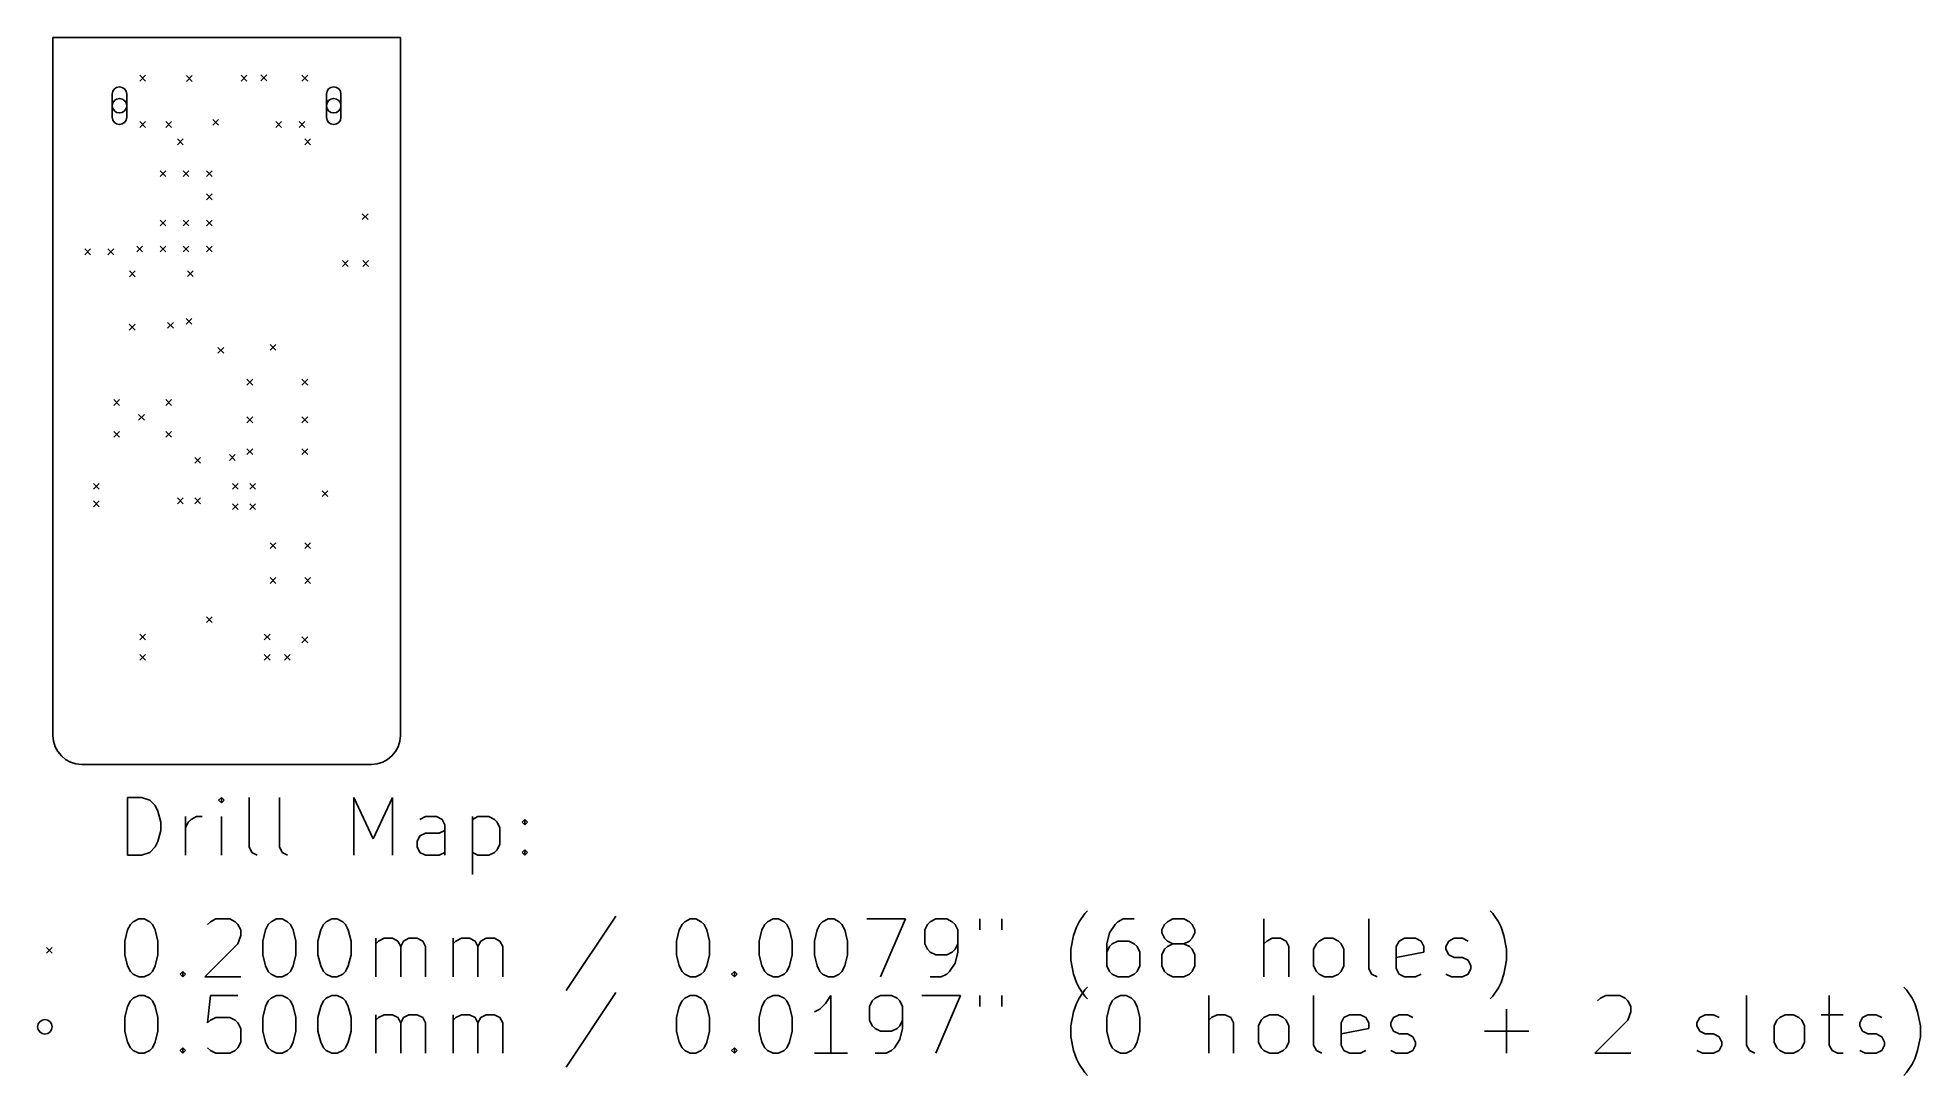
# Model space of a CAD drawing. Extents: x 52.9 to 117.9, y -135.7 to -99.8.
import ezdxf

# ---------------------------------------------------------------- set-up
doc = ezdxf.new("R2010")
doc.units = 0
doc.layers.add('BLACK', color=7, linetype='CONTINUOUS')

msp = doc.modelspace()

# ---------------------------------------------------------------- linework, layer by layer
at = {"layer": 'BLACK', "linetype": 'CONTINUOUS'}
for p, q in [((53.425, -99.8375), (53.425, -123.9375)), ((59.425, -99.8375), (53.425, -99.8375)), ((59.425, -99.8375), (65.425, -99.8375)), ((65.425, -123.9375), (65.425, -99.8375)), ((56.425, -101.1375), (56.625, -101.3375)), ((56.625, -101.1375), (56.425, -101.3375)), ((58.0375, -101.15), (58.2375, -101.35)), ((58.2375, -101.15), (58.0375, -101.35)), ((59.925, -101.1375), (60.125, -101.3375)), ((60.125, -101.1375), (59.925, -101.3375)), ((60.6125, -101.125), (60.8125, -101.325)), ((60.8125, -101.125), (60.6125, -101.325)), ((62.025, -101.1375), (62.225, -101.3375)), ((62.225, -101.1375), (62.025, -101.3375)), ((55.475, -101.7875), (55.475, -102.5875)), ((55.975, -102.5875), (55.975, -101.7875)), ((62.875, -101.7875), (62.875, -102.5875)), ((63.375, -102.5875), (63.375, -101.7875)), ((58.95, -102.6625), (59.15, -102.8625)), ((59.15, -102.6625), (58.95, -102.8625)), ((56.425, -102.7375), (56.625, -102.9375)), ((56.625, -102.7375), (56.425, -102.9375)), ((57.325, -102.7375), (57.525, -102.9375)), ((57.525, -102.7375), (57.325, -102.9375)), ((57.725, -103.3375), (57.925, -103.5375)), ((57.925, -103.3375), (57.725, -103.5375)), ((61.125, -102.7375), (61.325, -102.9375)), ((61.325, -102.7375), (61.125, -102.9375)), ((61.925, -102.7375), (62.125, -102.9375)), ((62.125, -102.7375), (61.925, -102.9375)), ((62.125, -103.3375), (62.325, -103.5375)), ((62.325, -103.3375), (62.125, -103.5375)), ((57.125, -104.4375), (57.325, -104.6375)), ((57.325, -104.4375), (57.125, -104.6375)), ((57.925, -104.4375), (58.125, -104.6375)), ((58.125, -104.4375), (57.925, -104.6375)), ((58.725, -104.4375), (58.925, -104.6375)), ((58.925, -104.4375), (58.725, -104.6375)), ((58.725, -105.2375), (58.925, -105.4375)), ((58.925, -105.2375), (58.725, -105.4375)), ((64.11, -105.9225), (64.31, -106.1225)), ((64.31, -105.9225), (64.11, -106.1225)), ((57.125, -106.1375), (57.325, -106.3375)), ((57.325, -106.1375), (57.125, -106.3375)), ((57.925, -106.1375), (58.125, -106.3375)), ((58.125, -106.1375), (57.925, -106.3375)), ((58.725, -106.1375), (58.925, -106.3375)), ((58.925, -106.1375), (58.725, -106.3375)), ((54.525, -107.1375), (54.725, -107.3375)), ((54.725, -107.1375), (54.525, -107.3375)), ((55.325, -107.1375), (55.525, -107.3375)), ((55.525, -107.1375), (55.325, -107.3375)), ((56.325, -107.0375), (56.525, -107.2375)), ((56.525, -107.0375), (56.325, -107.2375)), ((57.125, -107.0375), (57.325, -107.2375)), ((57.325, -107.0375), (57.125, -107.2375)), ((57.925, -107.0375), (58.125, -107.2375)), ((58.125, -107.0375), (57.925, -107.2375)), ((58.725, -107.0375), (58.925, -107.2375)), ((58.925, -107.0375), (58.725, -107.2375)), ((56.066642, -107.895858), (56.266642, -108.095858)), ((56.266642, -107.895858), (56.066642, -108.095858)), ((58.075, -107.8875), (58.275, -108.0875)), ((58.275, -107.8875), (58.075, -108.0875)), ((63.425, -107.5375), (63.625, -107.7375)), ((63.625, -107.5375), (63.425, -107.7375)), ((64.125, -107.5375), (64.325, -107.7375)), ((64.325, -107.5375), (64.125, -107.7375)), ((56.0625, -109.7375), (56.2625, -109.9375)), ((56.2625, -109.7375), (56.0625, -109.9375)), ((57.3875, -109.675), (57.5875, -109.875)), ((57.5875, -109.675), (57.3875, -109.875)), ((58.025, -109.5375), (58.225, -109.7375)), ((58.225, -109.5375), (58.025, -109.7375)), ((60.925, -110.4375), (61.125, -110.6375)), ((61.125, -110.4375), (60.925, -110.6375)), ((59.125, -110.5375), (59.325, -110.7375)), ((59.325, -110.5375), (59.125, -110.7375)), ((60.125, -111.6375), (60.325, -111.8375)), ((60.325, -111.6375), (60.125, -111.8375)), ((62.025, -111.6375), (62.225, -111.8375)), ((62.225, -111.6375), (62.025, -111.8375)), ((55.525, -112.3375), (55.725, -112.5375)), ((55.725, -112.3375), (55.525, -112.5375)), ((57.325, -112.3375), (57.525, -112.5375)), ((57.525, -112.3375), (57.325, -112.5375)), ((56.3875, -112.85), (56.5875, -113.05)), ((56.5875, -112.85), (56.3875, -113.05)), ((60.125, -112.9375), (60.325, -113.1375)), ((60.325, -112.9375), (60.125, -113.1375)), ((62.025, -112.9375), (62.225, -113.1375)), ((62.225, -112.9375), (62.025, -113.1375)), ((55.525, -113.4375), (55.725, -113.6375)), ((55.725, -113.4375), (55.525, -113.6375)), ((57.325, -113.4375), (57.525, -113.6375)), ((57.525, -113.4375), (57.325, -113.6375)), ((58.325, -114.3375), (58.525, -114.5375)), ((58.525, -114.3375), (58.325, -114.5375)), ((59.525, -114.2375), (59.725, -114.4375)), ((59.725, -114.2375), (59.525, -114.4375)), ((60.125, -114.0375), (60.325, -114.2375)), ((60.325, -114.0375), (60.125, -114.2375)), ((62.025, -114.0375), (62.225, -114.2375)), ((62.225, -114.0375), (62.025, -114.2375)), ((54.825, -115.2375), (55.025, -115.4375)), ((55.025, -115.2375), (54.825, -115.4375)), ((59.625, -115.2375), (59.825, -115.4375)), ((59.825, -115.2375), (59.625, -115.4375)), ((60.225, -115.2375), (60.425, -115.4375)), ((60.425, -115.2375), (60.225, -115.4375)), ((62.725, -115.4875), (62.925, -115.6875)), ((62.925, -115.4875), (62.725, -115.6875)), ((54.825, -115.8375), (55.025, -116.0375)), ((55.025, -115.8375), (54.825, -116.0375)), ((57.725, -115.7375), (57.925, -115.9375)), ((57.925, -115.7375), (57.725, -115.9375)), ((58.325, -115.7375), (58.525, -115.9375)), ((58.525, -115.7375), (58.325, -115.9375)), ((59.625, -115.9375), (59.825, -116.1375)), ((59.825, -115.9375), (59.625, -116.1375)), ((60.225, -115.9375), (60.425, -116.1375)), ((60.425, -115.9375), (60.225, -116.1375)), ((60.925, -117.2875), (61.125, -117.4875)), ((61.125, -117.2875), (60.925, -117.4875)), ((62.125, -117.2875), (62.325, -117.4875)), ((62.325, -117.2875), (62.125, -117.4875)), ((60.925, -118.4875), (61.125, -118.6875)), ((61.125, -118.4875), (60.925, -118.6875)), ((62.125, -118.4875), (62.325, -118.6875)), ((62.325, -118.4875), (62.125, -118.6875)), ((58.725, -119.8375), (58.925, -120.0375)), ((58.925, -119.8375), (58.725, -120.0375)), ((56.425, -120.4375), (56.625, -120.6375)), ((56.625, -120.4375), (56.425, -120.6375)), ((60.725, -120.4375), (60.925, -120.6375)), ((60.925, -120.4375), (60.725, -120.6375)), ((62.025, -120.5375), (62.225, -120.7375)), ((62.225, -120.5375), (62.025, -120.7375)), ((56.425, -121.1375), (56.625, -121.3375)), ((56.625, -121.1375), (56.425, -121.3375)), ((60.725, -121.1375), (60.925, -121.3375)), ((60.925, -121.1375), (60.725, -121.3375)), ((61.425, -121.1375), (61.625, -121.3375)), ((61.625, -121.1375), (61.425, -121.3375)), ((54.425, -124.9375), (64.425, -124.9375)), ((56.007768, -128.077338), (56.007768, -126.077338)), ((56.007768, -126.077338), (56.483958, -126.077338)), ((56.483958, -126.077338), (56.769673, -126.172576)), ((59.245863, -126.077338), (59.150625, -126.172576)), ((59.341101, -126.172576), (59.245863, -126.077338)), ((59.245863, -126.077338), (59.245863, -126.267814)), ((60.198244, -127.791623), (60.198244, -126.077338)), ((61.245863, -127.791623), (61.245863, -126.077338)), ((63.817292, -128.077338), (63.817292, -126.077338)), ((63.817292, -126.077338), (64.483959, -127.505909)), ((64.483959, -127.505909), (65.150625, -126.077338)), ((65.150625, -126.077338), (65.150625, -128.077338)), ((56.769673, -126.172576), (56.960149, -126.363052)), ((56.960149, -126.363052), (57.055387, -126.553528)), ((57.055387, -126.553528), (57.150625, -126.93448)), ((58.007768, -128.077338), (58.007768, -126.744004)), ((58.198244, -126.839242), (58.38872, -126.744004)), ((58.38872, -126.744004), (58.579197, -126.744004)), ((59.150625, -126.172576), (59.245863, -126.267814)), ((59.245863, -126.267814), (59.341101, -126.172576)), ((59.245863, -128.077338), (59.245863, -126.744004)), ((66.293482, -126.744004), (66.103006, -126.839242)), ((66.674435, -126.744004), (66.293482, -126.744004)), ((66.864911, -126.839242), (66.674435, -126.744004)), ((67.91253, -126.744004), (67.91253, -128.744004)), ((67.91253, -126.839242), (68.103006, -126.744004)), ((68.103006, -126.744004), (68.483959, -126.744004)), ((68.483959, -126.744004), (68.674435, -126.839242)), ((57.150625, -127.220195), (57.055387, -127.601147)), ((57.150625, -126.93448), (57.150625, -127.220195)), ((58.007768, -127.124957), (58.103006, -126.93448)), ((58.103006, -126.93448), (58.198244, -126.839242)), ((66.007768, -127.601147), (66.103006, -127.410671)), ((66.103006, -127.410671), (66.293482, -127.315433)), ((66.293482, -127.315433), (66.769673, -127.315433)), ((66.769673, -127.315433), (66.960149, -127.220195)), ((66.960149, -127.029719), (66.864911, -126.839242)), ((66.960149, -128.077338), (66.960149, -127.029719)), ((68.674435, -126.839242), (68.769673, -126.93448)), ((68.769673, -126.93448), (68.864911, -127.124957)), ((68.864911, -127.124957), (68.864911, -127.696385)), ((69.626816, -126.93448), (69.722054, -126.839242)), ((69.722054, -127.029719), (69.626816, -126.93448)), ((69.722054, -126.839242), (69.817292, -126.93448)), ((69.722054, -126.839242), (69.722054, -127.029719)), ((69.817292, -126.93448), (69.722054, -127.029719)), ((56.769673, -127.9821), (56.483958, -128.077338)), ((56.960149, -127.791623), (56.769673, -127.9821)), ((57.055387, -127.601147), (56.960149, -127.791623)), ((60.293482, -127.9821), (60.198244, -127.791623)), ((60.483958, -128.077338), (60.293482, -127.9821)), ((61.341101, -127.9821), (61.245863, -127.791623)), ((61.531577, -128.077338), (61.341101, -127.9821)), ((66.007768, -127.791623), (66.007768, -127.601147)), ((66.103006, -127.9821), (66.007768, -127.791623)), ((66.293482, -128.077338), (66.103006, -127.9821)), ((66.960149, -127.9821), (66.769673, -128.077338)), ((68.103006, -128.077338), (67.91253, -127.9821)), ((68.674435, -127.9821), (68.483959, -128.077338)), ((68.769673, -127.886861), (68.674435, -127.9821)), ((68.864911, -127.696385), (68.769673, -127.886861)), ((69.626816, -127.9821), (69.722054, -127.886861)), ((69.722054, -128.077338), (69.626816, -127.9821)), ((69.722054, -127.886861), (69.817292, -127.9821)), ((69.722054, -127.886861), (69.722054, -128.077338)), ((69.817292, -127.9821), (69.722054, -128.077338)), ((56.483958, -128.077338), (56.007768, -128.077338)), ((66.769673, -128.077338), (66.293482, -128.077338)), ((68.483959, -128.077338), (68.103006, -128.077338)), ((89.05539, -130.086861), (89.150629, -129.991623)), ((103.15063, -130.086861), (103.055392, -129.991623)), ((55.91253, -131.039242), (56.007768, -130.65829)), ((56.007768, -130.65829), (56.103006, -130.467814)), ((56.103006, -130.467814), (56.198244, -130.372576)), ((56.198244, -130.372576), (56.38872, -130.277338)), ((56.38872, -130.277338), (56.579197, -130.277338)), ((56.579197, -130.277338), (56.769673, -130.372576)), ((56.769673, -130.372576), (56.864911, -130.467814)), ((56.864911, -130.467814), (56.960149, -130.65829)), ((56.960149, -130.65829), (57.055387, -131.039242)), ((58.769673, -130.467814), (58.864911, -130.372576)), ((58.864911, -130.372576), (59.055387, -130.277338)), ((59.055387, -130.277338), (59.531578, -130.277338)), ((59.531578, -130.277338), (59.722054, -130.372576)), ((59.722054, -130.372576), (59.817292, -130.467814)), ((59.817292, -130.467814), (59.91253, -130.65829)), ((59.91253, -130.65829), (59.91253, -130.848766)), ((60.674435, -131.039242), (60.769673, -130.65829)), ((60.769673, -130.65829), (60.864911, -130.467814)), ((60.864911, -130.467814), (60.960149, -130.372576)), ((60.960149, -130.372576), (61.150625, -130.277338)), ((61.150625, -130.277338), (61.341102, -130.277338)), ((61.341102, -130.277338), (61.531578, -130.372576)), ((61.531578, -130.372576), (61.626816, -130.467814)), ((61.626816, -130.467814), (61.722054, -130.65829)), ((61.722054, -130.65829), (61.817292, -131.039242)), ((62.579197, -131.039242), (62.674435, -130.65829)), ((62.674435, -130.65829), (62.769673, -130.467814)), ((62.769673, -130.467814), (62.864911, -130.372576)), ((62.864911, -130.372576), (63.055387, -130.277338)), ((63.055387, -130.277338), (63.245864, -130.277338)), ((63.245864, -130.277338), (63.43634, -130.372576)), ((63.43634, -130.372576), (63.531578, -130.467814)), ((63.531578, -130.467814), (63.626816, -130.65829)), ((63.626816, -130.65829), (63.722054, -131.039242)), ((72.864912, -130.1821), (71.150627, -132.753528)), ((74.960151, -131.039242), (75.055389, -130.65829)), ((75.055389, -130.65829), (75.150627, -130.467814)), ((75.150627, -130.467814), (75.245865, -130.372576)), ((75.245865, -130.372576), (75.436341, -130.277338)), ((75.436341, -130.277338), (75.626818, -130.277338)), ((75.626818, -130.277338), (75.817294, -130.372576)), ((75.817294, -130.372576), (75.912532, -130.467814)), ((75.912532, -130.467814), (76.00777, -130.65829)), ((76.00777, -130.65829), (76.103008, -131.039242)), ((77.817294, -131.039242), (77.912532, -130.65829)), ((77.912532, -130.65829), (78.00777, -130.467814)), ((78.00777, -130.467814), (78.103008, -130.372576)), ((78.103008, -130.372576), (78.293484, -130.277338)), ((78.293484, -130.277338), (78.483961, -130.277338)), ((78.483961, -130.277338), (78.674437, -130.372576)), ((78.674437, -130.372576), (78.769675, -130.467814)), ((78.769675, -130.467814), (78.864913, -130.65829)), ((78.864913, -130.65829), (78.960151, -131.039242)), ((79.722056, -131.039242), (79.817294, -130.65829)), ((79.817294, -130.65829), (79.912532, -130.467814)), ((79.912532, -130.467814), (80.00777, -130.372576)), ((80.00777, -130.372576), (80.198246, -130.277338)), ((80.198246, -130.277338), (80.388723, -130.277338)), ((80.388723, -130.277338), (80.579199, -130.372576)), ((80.579199, -130.372576), (80.674437, -130.467814)), ((80.674437, -130.467814), (80.769675, -130.65829)), ((80.769675, -130.65829), (80.864913, -131.039242)), ((81.53158, -130.277338), (82.864913, -130.277338)), ((82.864913, -130.277338), (82.00777, -132.277338)), ((83.626818, -130.467814), (83.53158, -130.65829)), ((83.53158, -130.65829), (83.53158, -131.13448)), ((83.722056, -130.372576), (83.626818, -130.467814)), ((83.912532, -130.277338), (83.722056, -130.372576)), ((84.293485, -130.277338), (83.912532, -130.277338)), ((84.483961, -130.372576), (84.293485, -130.277338)), ((84.579199, -130.467814), (84.483961, -130.372576)), ((84.674437, -130.65829), (84.579199, -130.467814)), ((84.674437, -131.420195), (84.674437, -130.65829)), ((85.436342, -130.277338), (85.436342, -130.65829)), ((86.198247, -130.277338), (86.198247, -130.65829)), ((88.674438, -130.848766), (88.769676, -130.563052)), ((88.769676, -130.563052), (88.864914, -130.372576)), ((88.864914, -130.372576), (89.05539, -130.086861)), ((90.103009, -130.467814), (89.912533, -130.753528)), ((90.198247, -130.372576), (90.103009, -130.467814)), ((90.388723, -130.277338), (90.198247, -130.372576)), ((90.769676, -130.277338), (90.388723, -130.277338)), ((91.722057, -130.65829), (91.817295, -130.467814)), ((91.722057, -130.753528), (91.722057, -130.65829)), ((91.817295, -130.467814), (91.912533, -130.372576)), ((91.912533, -130.372576), (92.103009, -130.277338)), ((92.103009, -130.277338), (92.483962, -130.277338)), ((92.483962, -130.277338), (92.674438, -130.372576)), ((92.674438, -130.372576), (92.769676, -130.467814)), ((92.769676, -130.467814), (92.864914, -130.65829)), ((92.864914, -130.65829), (92.864914, -130.753528)), ((95.245867, -132.277338), (95.245867, -130.277338)), ((98.864915, -131.991623), (98.864915, -130.277338)), ((103.341106, -130.372576), (103.15063, -130.086861)), ((103.436344, -130.563052), (103.341106, -130.372576)), ((103.531582, -130.848766), (103.436344, -130.563052)), ((53.2, -131.2625), (53.4, -131.4625)), ((53.4, -131.2625), (53.2, -131.4625)), ((55.91253, -131.515433), (55.91253, -131.039242)), ((57.055387, -131.039242), (57.055387, -131.515433)), ((59.817292, -131.13448), (58.674435, -132.277338)), ((59.91253, -130.848766), (59.817292, -131.13448)), ((60.674435, -131.515433), (60.674435, -131.039242)), ((61.817292, -131.039242), (61.817292, -131.515433)), ((62.579197, -131.515433), (62.579197, -131.039242)), ((63.722054, -131.039242), (63.722054, -131.515433)), ((64.579197, -132.277338), (64.579197, -130.944004)), ((64.579197, -131.13448), (64.674435, -131.039242)), ((64.674435, -131.039242), (64.864911, -130.944004)), ((64.864911, -130.944004), (65.150626, -130.944004)), ((65.150626, -130.944004), (65.341102, -131.039242)), ((65.341102, -131.039242), (65.43634, -131.229719)), ((65.43634, -131.229719), (65.531578, -131.039242)), ((65.43634, -131.229719), (65.43634, -132.277338)), ((65.531578, -131.039242), (65.722054, -130.944004)), ((65.722054, -130.944004), (66.007768, -130.944004)), ((66.007768, -130.944004), (66.198245, -131.039242)), ((66.198245, -131.039242), (66.293483, -131.229719)), ((66.293483, -131.229719), (66.293483, -132.277338)), ((67.245864, -132.277338), (67.245864, -130.944004)), ((67.245864, -131.13448), (67.341102, -131.039242)), ((67.341102, -131.039242), (67.531578, -130.944004)), ((67.531578, -130.944004), (67.817293, -130.944004)), ((67.817293, -130.944004), (68.007769, -131.039242)), ((68.007769, -131.039242), (68.103007, -131.229719)), ((68.103007, -131.229719), (68.198245, -131.039242)), ((68.103007, -131.229719), (68.103007, -132.277338)), ((68.198245, -131.039242), (68.388721, -130.944004)), ((68.388721, -130.944004), (68.674435, -130.944004)), ((68.674435, -130.944004), (68.864912, -131.039242)), ((68.864912, -131.039242), (68.96015, -131.229719)), ((68.96015, -131.229719), (68.96015, -132.277338)), ((74.960151, -131.515433), (74.960151, -131.039242)), ((76.103008, -131.039242), (76.103008, -131.515433)), ((77.817294, -131.515433), (77.817294, -131.039242)), ((78.960151, -131.039242), (78.960151, -131.515433)), ((79.722056, -131.515433), (79.722056, -131.039242)), ((80.864913, -131.039242), (80.864913, -131.515433)), ((83.53158, -131.13448), (83.626818, -131.324957)), ((83.626818, -131.324957), (83.722056, -131.420195)), ((84.483961, -131.420195), (84.579199, -131.324957)), ((84.579199, -131.324957), (84.674437, -131.13448)), ((88.5792, -131.324957), (88.674438, -130.848766)), ((88.5792, -131.705909), (88.5792, -131.324957)), ((89.912533, -130.753528), (89.817295, -131.13448)), ((89.817295, -131.13448), (89.817295, -131.896385)), ((89.912533, -131.229719), (89.817295, -131.420195)), ((90.007771, -131.13448), (89.912533, -131.229719)), ((90.198247, -131.039242), (90.007771, -131.13448)), ((90.5792, -131.039242), (90.198247, -131.039242)), ((90.769676, -131.13448), (90.5792, -131.039242)), ((90.864914, -131.229719), (90.769676, -131.13448)), ((90.960152, -131.420195), (90.864914, -131.229719)), ((91.817295, -130.944004), (91.722057, -130.753528)), ((91.817295, -131.324957), (91.722057, -131.515433)), ((91.912533, -131.039242), (91.817295, -130.944004)), ((91.912533, -131.229719), (91.817295, -131.324957)), ((92.103009, -131.13448), (91.912533, -131.039242)), ((92.103009, -131.13448), (91.912533, -131.229719)), ((92.483962, -131.13448), (92.103009, -131.13448)), ((92.674438, -131.039242), (92.483962, -131.13448)), ((92.674438, -131.229719), (92.483962, -131.13448)), ((92.769676, -130.944004), (92.674438, -131.039242)), ((92.769676, -131.324957), (92.674438, -131.229719)), ((92.864914, -130.753528), (92.769676, -130.944004)), ((92.864914, -131.515433), (92.769676, -131.324957)), ((95.341105, -131.039242), (95.245867, -131.13448)), ((95.531581, -130.944004), (95.341105, -131.039242)), ((95.817296, -130.944004), (95.531581, -130.944004)), ((96.007772, -131.039242), (95.817296, -130.944004)), ((96.10301, -131.229719), (96.007772, -131.039242)), ((96.10301, -132.277338), (96.10301, -131.229719)), ((96.960153, -131.324957), (97.055391, -131.13448)), ((96.960153, -131.896385), (96.960153, -131.324957)), ((97.055391, -131.13448), (97.150629, -131.039242)), ((97.150629, -131.039242), (97.341105, -130.944004)), ((97.341105, -130.944004), (97.62682, -130.944004)), ((97.62682, -130.944004), (97.817296, -131.039242)), ((97.817296, -131.039242), (97.912534, -131.13448)), ((97.912534, -131.13448), (98.007772, -131.324957)), ((98.007772, -131.324957), (98.007772, -131.896385)), ((99.817296, -131.229719), (99.912534, -131.039242)), ((99.817296, -131.991623), (99.817296, -131.229719)), ((99.912534, -131.039242), (100.10301, -130.944004)), ((100.10301, -130.944004), (100.483963, -130.944004)), ((100.483963, -130.944004), (100.674439, -131.039242)), ((100.674439, -131.039242), (100.769677, -131.229719)), ((100.769677, -131.229719), (100.769677, -131.420195)), ((101.531582, -131.229719), (101.62682, -131.039242)), ((101.531582, -131.324957), (101.531582, -131.229719)), ((101.62682, -131.515433), (101.531582, -131.324957)), ((101.62682, -131.039242), (101.817296, -130.944004)), ((101.817296, -130.944004), (102.10301, -130.944004)), ((102.10301, -130.944004), (102.293487, -131.039242)), ((103.62682, -131.324957), (103.531582, -130.848766)), ((103.62682, -131.705909), (103.62682, -131.324957)), ((56.007768, -131.896385), (55.91253, -131.515433)), ((56.103006, -132.086861), (56.007768, -131.896385)), ((56.960149, -131.896385), (56.864911, -132.086861)), ((57.055387, -131.515433), (56.960149, -131.896385)), ((60.769673, -131.896385), (60.674435, -131.515433)), ((60.864911, -132.086861), (60.769673, -131.896385)), ((61.722054, -131.896385), (61.626816, -132.086861)), ((61.817292, -131.515433), (61.722054, -131.896385)), ((62.674435, -131.896385), (62.579197, -131.515433)), ((62.769673, -132.086861), (62.674435, -131.896385)), ((63.626816, -131.896385), (63.531578, -132.086861)), ((63.722054, -131.515433), (63.626816, -131.896385)), ((75.055389, -131.896385), (74.960151, -131.515433)), ((75.150627, -132.086861), (75.055389, -131.896385)), ((76.00777, -131.896385), (75.912532, -132.086861)), ((76.103008, -131.515433), (76.00777, -131.896385)), ((77.912532, -131.896385), (77.817294, -131.515433)), ((78.00777, -132.086861), (77.912532, -131.896385)), ((78.864913, -131.896385), (78.769675, -132.086861)), ((78.960151, -131.515433), (78.864913, -131.896385)), ((79.817294, -131.896385), (79.722056, -131.515433)), ((79.912532, -132.086861), (79.817294, -131.896385)), ((80.769675, -131.896385), (80.674437, -132.086861)), ((80.864913, -131.515433), (80.769675, -131.896385)), ((83.722056, -131.420195), (83.912532, -131.515433)), ((83.912532, -131.515433), (84.293485, -131.515433)), ((84.293485, -131.515433), (84.483961, -131.420195)), ((84.388723, -132.086861), (84.579199, -131.801147)), ((84.579199, -131.801147), (84.674437, -131.420195)), ((88.674438, -132.1821), (88.5792, -131.705909)), ((89.817295, -131.896385), (89.912533, -132.086861)), ((90.864914, -132.086861), (90.960152, -131.896385)), ((90.960152, -131.896385), (90.960152, -131.420195)), ((91.722057, -131.515433), (91.722057, -131.896385)), ((91.722057, -131.896385), (91.817295, -132.086861)), ((92.769676, -132.086861), (92.864914, -131.896385)), ((92.864914, -131.896385), (92.864914, -131.515433)), ((97.055391, -132.086861), (96.960153, -131.896385)), ((98.007772, -131.896385), (97.912534, -132.086861)), ((100.769677, -131.420195), (99.817296, -131.610671)), ((101.817296, -131.610671), (101.62682, -131.515433)), ((102.10301, -131.610671), (101.817296, -131.610671)), ((102.293487, -131.705909), (102.10301, -131.610671)), ((102.388725, -131.896385), (102.293487, -131.705909)), ((102.388725, -131.991623), (102.388725, -131.896385)), ((103.531582, -132.1821), (103.62682, -131.705909)), ((56.198244, -132.1821), (56.103006, -132.086861)), ((56.38872, -132.277338), (56.198244, -132.1821)), ((56.579197, -132.277338), (56.38872, -132.277338)), ((56.769673, -132.1821), (56.579197, -132.277338)), ((56.864911, -132.086861), (56.769673, -132.1821)), ((57.817292, -132.1821), (57.91253, -132.086861)), ((57.91253, -132.277338), (57.817292, -132.1821)), ((57.91253, -132.086861), (58.007768, -132.1821)), ((57.91253, -132.086861), (57.91253, -132.277338)), ((58.007768, -132.1821), (57.91253, -132.277338)), ((58.674435, -132.277338), (59.91253, -132.277338)), ((60.960149, -132.1821), (60.864911, -132.086861)), ((61.150625, -132.277338), (60.960149, -132.1821)), ((61.341102, -132.277338), (61.150625, -132.277338)), ((61.531578, -132.1821), (61.341102, -132.277338)), ((61.626816, -132.086861), (61.531578, -132.1821)), ((62.864911, -132.1821), (62.769673, -132.086861)), ((63.055387, -132.277338), (62.864911, -132.1821)), ((63.245864, -132.277338), (63.055387, -132.277338)), ((63.43634, -132.1821), (63.245864, -132.277338)), ((63.531578, -132.086861), (63.43634, -132.1821)), ((75.245865, -132.1821), (75.150627, -132.086861)), ((75.436341, -132.277338), (75.245865, -132.1821)), ((75.626818, -132.277338), (75.436341, -132.277338)), ((75.817294, -132.1821), (75.626818, -132.277338)), ((75.912532, -132.086861), (75.817294, -132.1821)), ((76.864913, -132.1821), (76.960151, -132.086861)), ((76.960151, -132.277338), (76.864913, -132.1821)), ((76.960151, -132.086861), (77.055389, -132.1821)), ((76.960151, -132.086861), (76.960151, -132.277338)), ((77.055389, -132.1821), (76.960151, -132.277338)), ((78.103008, -132.1821), (78.00777, -132.086861)), ((78.293484, -132.277338), (78.103008, -132.1821)), ((78.483961, -132.277338), (78.293484, -132.277338)), ((78.674437, -132.1821), (78.483961, -132.277338)), ((78.769675, -132.086861), (78.674437, -132.1821)), ((80.00777, -132.1821), (79.912532, -132.086861)), ((80.198246, -132.277338), (80.00777, -132.1821)), ((80.388723, -132.277338), (80.198246, -132.277338)), ((80.579199, -132.1821), (80.388723, -132.277338)), ((80.674437, -132.086861), (80.579199, -132.1821)), ((83.722056, -132.277338), (84.103008, -132.277338)), ((84.103008, -132.277338), (84.293485, -132.1821)), ((84.293485, -132.1821), (84.388723, -132.086861)), ((88.769676, -132.467814), (88.674438, -132.1821)), ((88.864914, -132.65829), (88.769676, -132.467814)), ((89.912533, -132.086861), (90.007771, -132.1821)), ((90.007771, -132.1821), (90.198247, -132.277338)), ((90.198247, -132.277338), (90.5792, -132.277338)), ((90.5792, -132.277338), (90.769676, -132.1821)), ((90.769676, -132.1821), (90.864914, -132.086861)), ((91.817295, -132.086861), (91.912533, -132.1821)), ((91.912533, -132.1821), (92.103009, -132.277338)), ((92.103009, -132.277338), (92.483962, -132.277338)), ((92.483962, -132.277338), (92.674438, -132.1821)), ((92.674438, -132.1821), (92.769676, -132.086861)), ((97.150629, -132.1821), (97.055391, -132.086861)), ((97.341105, -132.277338), (97.150629, -132.1821)), ((97.62682, -132.277338), (97.341105, -132.277338)), ((97.817296, -132.1821), (97.62682, -132.277338)), ((97.912534, -132.086861), (97.817296, -132.1821)), ((98.960153, -132.1821), (98.864915, -131.991623)), ((99.150629, -132.277338), (98.960153, -132.1821)), ((99.912534, -132.1821), (99.817296, -131.991623)), ((100.10301, -132.277338), (99.912534, -132.1821)), ((100.483963, -132.277338), (100.10301, -132.277338)), ((100.674439, -132.1821), (100.483963, -132.277338)), ((101.531582, -132.1821), (101.722058, -132.277338)), ((101.722058, -132.277338), (102.10301, -132.277338)), ((102.10301, -132.277338), (102.293487, -132.1821)), ((102.293487, -132.1821), (102.388725, -131.991623)), ((103.341106, -132.65829), (103.436344, -132.467814)), ((103.436344, -132.467814), (103.531582, -132.1821)), ((56.007768, -133.29829), (56.103006, -133.107814)), ((56.103006, -133.107814), (56.198244, -133.012576)), ((56.198244, -133.012576), (56.38872, -132.917338)), ((56.38872, -132.917338), (56.579197, -132.917338)), ((56.579197, -132.917338), (56.769673, -133.012576)), ((56.769673, -133.012576), (56.864911, -133.107814)), ((56.864911, -133.107814), (56.960149, -133.29829)), ((58.864911, -132.917338), (58.769673, -133.869719)), ((59.817292, -132.917338), (58.864911, -132.917338)), ((60.769673, -133.29829), (60.864911, -133.107814)), ((60.864911, -133.107814), (60.960149, -133.012576)), ((60.960149, -133.012576), (61.150625, -132.917338)), ((61.150625, -132.917338), (61.341102, -132.917338)), ((61.341102, -132.917338), (61.531578, -133.012576)), ((61.531578, -133.012576), (61.626816, -133.107814)), ((61.626816, -133.107814), (61.722054, -133.29829)), ((62.674435, -133.29829), (62.769673, -133.107814)), ((62.769673, -133.107814), (62.864911, -133.012576)), ((62.864911, -133.012576), (63.055387, -132.917338)), ((63.055387, -132.917338), (63.245864, -132.917338)), ((63.245864, -132.917338), (63.43634, -133.012576)), ((63.43634, -133.012576), (63.531578, -133.107814)), ((63.531578, -133.107814), (63.626816, -133.29829)), ((72.864912, -132.8221), (71.150627, -135.393528)), ((75.055389, -133.29829), (75.150627, -133.107814)), ((75.150627, -133.107814), (75.245865, -133.012576)), ((75.245865, -133.012576), (75.436341, -132.917338)), ((75.436341, -132.917338), (75.626818, -132.917338)), ((75.626818, -132.917338), (75.817294, -133.012576)), ((75.817294, -133.012576), (75.912532, -133.107814)), ((75.912532, -133.107814), (76.00777, -133.29829)), ((77.912532, -133.29829), (78.00777, -133.107814)), ((78.00777, -133.107814), (78.103008, -133.012576)), ((78.103008, -133.012576), (78.293484, -132.917338)), ((78.293484, -132.917338), (78.483961, -132.917338)), ((78.483961, -132.917338), (78.674437, -133.012576)), ((78.674437, -133.012576), (78.769675, -133.107814)), ((78.769675, -133.107814), (78.864913, -133.29829)), ((80.103008, -133.203052), (79.912532, -133.393528)), ((80.293484, -132.917338), (80.103008, -133.203052)), ((80.293484, -134.917338), (80.293484, -132.917338)), ((81.722056, -133.107814), (81.626818, -133.29829)), ((81.817294, -133.012576), (81.722056, -133.107814)), ((82.00777, -132.917338), (81.817294, -133.012576)), ((82.388723, -132.917338), (82.00777, -132.917338)), ((82.579199, -133.012576), (82.388723, -132.917338)), ((82.674437, -133.107814), (82.579199, -133.012576)), ((82.769675, -133.29829), (82.674437, -133.107814)), ((83.436342, -132.917338), (84.769675, -132.917338)), ((84.769675, -132.917338), (83.912532, -134.917338)), ((85.436342, -132.917338), (85.436342, -133.29829)), ((86.198247, -132.917338), (86.198247, -133.29829)), ((88.674438, -133.488766), (88.769676, -133.203052)), ((88.769676, -133.203052), (88.864914, -133.012576)), ((89.05539, -132.944004), (88.864914, -132.65829)), ((88.864914, -133.012576), (89.05539, -132.726861)), ((89.05539, -132.726861), (89.150629, -132.631623)), ((89.150629, -133.039242), (89.05539, -132.944004)), ((89.912533, -133.29829), (90.007771, -133.107814)), ((90.007771, -133.107814), (90.103009, -133.012576)), ((90.103009, -133.012576), (90.293485, -132.917338)), ((90.293485, -132.917338), (90.483962, -132.917338)), ((90.483962, -132.917338), (90.674438, -133.012576)), ((90.674438, -133.012576), (90.769676, -133.107814)), ((90.769676, -133.107814), (90.864914, -133.29829)), ((93.341105, -134.917338), (93.341105, -132.917338)), ((96.960153, -134.631623), (96.960153, -132.917338)), ((103.055392, -133.039242), (103.15063, -132.944004)), ((103.15063, -132.944004), (103.341106, -132.65829)), ((106.769678, -133.107814), (106.864916, -133.012576)), ((106.864916, -133.012576), (107.055392, -132.917338)), ((107.055392, -132.917338), (107.531583, -132.917338)), ((107.531583, -132.917338), (107.722059, -133.012576)), ((107.722059, -133.012576), (107.817297, -133.107814)), ((107.817297, -133.107814), (107.912535, -133.29829)), ((111.912536, -134.631623), (111.912536, -132.917338)), ((114.769679, -132.917338), (114.769679, -134.631623)), ((117.436346, -132.726861), (117.341108, -132.631623)), ((117.626822, -133.012576), (117.436346, -132.726861)), ((117.72206, -133.203052), (117.626822, -133.012576)), ((117.817298, -133.488766), (117.72206, -133.203052)), ((55.91253, -133.679242), (56.007768, -133.29829)), ((55.91253, -134.155433), (55.91253, -133.679242)), ((56.960149, -133.29829), (57.055387, -133.679242)), ((57.055387, -133.679242), (57.055387, -134.155433)), ((58.769673, -133.869719), (58.864911, -133.77448)), ((58.864911, -133.77448), (59.055387, -133.679242)), ((59.055387, -133.679242), (59.531578, -133.679242)), ((59.531578, -133.679242), (59.722054, -133.77448)), ((59.722054, -133.77448), (59.817292, -133.869719)), ((59.817292, -133.869719), (59.91253, -134.060195)), ((60.674435, -133.679242), (60.769673, -133.29829)), ((60.674435, -134.155433), (60.674435, -133.679242)), ((61.722054, -133.29829), (61.817292, -133.679242)), ((61.817292, -133.679242), (61.817292, -134.155433)), ((62.579197, -133.679242), (62.674435, -133.29829)), ((62.579197, -134.155433), (62.579197, -133.679242)), ((63.626816, -133.29829), (63.722054, -133.679242)), ((63.722054, -133.679242), (63.722054, -134.155433)), ((64.579197, -134.917338), (64.579197, -133.584004)), ((64.579197, -133.77448), (64.674435, -133.679242)), ((64.674435, -133.679242), (64.864911, -133.584004)), ((64.864911, -133.584004), (65.150626, -133.584004)), ((65.150626, -133.584004), (65.341102, -133.679242)), ((65.341102, -133.679242), (65.43634, -133.869719)), ((65.43634, -133.869719), (65.531578, -133.679242)), ((65.43634, -133.869719), (65.43634, -134.917338)), ((65.531578, -133.679242), (65.722054, -133.584004)), ((65.722054, -133.584004), (66.007768, -133.584004)), ((66.007768, -133.584004), (66.198245, -133.679242)), ((66.198245, -133.679242), (66.293483, -133.869719)), ((66.293483, -133.869719), (66.293483, -134.917338)), ((67.245864, -134.917338), (67.245864, -133.584004)), ((67.245864, -133.77448), (67.341102, -133.679242)), ((67.341102, -133.679242), (67.531578, -133.584004)), ((67.531578, -133.584004), (67.817293, -133.584004)), ((67.817293, -133.584004), (68.007769, -133.679242)), ((68.007769, -133.679242), (68.103007, -133.869719)), ((68.103007, -133.869719), (68.198245, -133.679242)), ((68.103007, -133.869719), (68.103007, -134.917338)), ((68.198245, -133.679242), (68.388721, -133.584004)), ((68.388721, -133.584004), (68.674435, -133.584004)), ((68.674435, -133.584004), (68.864912, -133.679242)), ((68.864912, -133.679242), (68.96015, -133.869719)), ((68.96015, -133.869719), (68.96015, -134.917338)), ((74.960151, -133.679242), (75.055389, -133.29829)), ((74.960151, -134.155433), (74.960151, -133.679242)), ((76.00777, -133.29829), (76.103008, -133.679242)), ((76.103008, -133.679242), (76.103008, -134.155433)), ((77.817294, -133.679242), (77.912532, -133.29829)), ((77.817294, -134.155433), (77.817294, -133.679242)), ((78.864913, -133.29829), (78.960151, -133.679242)), ((78.960151, -133.679242), (78.960151, -134.155433)), ((79.912532, -133.393528), (79.722056, -133.488766)), ((81.626818, -133.29829), (81.626818, -133.77448)), ((81.626818, -133.77448), (81.722056, -133.964957)), ((82.674437, -133.964957), (82.769675, -133.77448)), ((82.769675, -134.060195), (82.769675, -133.29829)), ((88.5792, -133.964957), (88.674438, -133.488766)), ((89.817295, -133.679242), (89.912533, -133.29829)), ((89.817295, -134.155433), (89.817295, -133.679242)), ((90.864914, -133.29829), (90.960152, -133.679242)), ((90.960152, -133.679242), (90.960152, -134.155433)), ((93.436343, -133.679242), (93.341105, -133.77448)), ((93.626819, -133.584004), (93.436343, -133.679242)), ((93.912534, -133.584004), (93.626819, -133.584004)), ((94.10301, -133.679242), (93.912534, -133.584004)), ((94.198248, -133.869719), (94.10301, -133.679242)), ((94.198248, -134.917338), (94.198248, -133.869719)), ((95.055391, -133.964957), (95.150629, -133.77448)), ((95.150629, -133.77448), (95.245867, -133.679242)), ((95.245867, -133.679242), (95.436343, -133.584004)), ((95.436343, -133.584004), (95.722058, -133.584004)), ((95.722058, -133.584004), (95.912534, -133.679242)), ((95.912534, -133.679242), (96.007772, -133.77448)), ((96.007772, -133.77448), (96.10301, -133.964957)), ((97.912534, -133.869719), (98.007772, -133.679242)), ((97.912534, -134.631623), (97.912534, -133.869719)), ((98.007772, -133.679242), (98.198248, -133.584004)), ((98.198248, -133.584004), (98.579201, -133.584004)), ((98.579201, -133.584004), (98.769677, -133.679242)), ((98.769677, -133.679242), (98.864915, -133.869719)), ((98.864915, -133.869719), (98.864915, -134.060195)), ((99.62682, -133.869719), (99.722058, -133.679242)), ((99.62682, -133.964957), (99.62682, -133.869719)), ((99.722058, -133.679242), (99.912534, -133.584004)), ((99.912534, -133.584004), (100.198248, -133.584004)), ((100.198248, -133.584004), (100.388725, -133.679242)), ((103.626821, -134.917338), (103.626821, -133.393528)), ((107.817297, -133.77448), (106.67444, -134.917338)), ((107.912535, -133.488766), (107.817297, -133.77448)), ((107.912535, -133.29829), (107.912535, -133.488766)), ((110.19825, -133.869719), (110.293488, -133.679242)), ((110.19825, -133.964957), (110.19825, -133.869719)), ((110.293488, -133.679242), (110.483964, -133.584004)), ((110.483964, -133.584004), (110.769678, -133.584004)), ((110.769678, -133.584004), (110.960155, -133.679242)), ((112.864917, -133.964957), (112.960155, -133.77448)), ((112.960155, -133.77448), (113.055393, -133.679242)), ((113.055393, -133.679242), (113.245869, -133.584004)), ((113.245869, -133.584004), (113.531584, -133.584004)), ((113.531584, -133.584004), (113.72206, -133.679242)), ((113.72206, -133.679242), (113.817298, -133.77448)), ((113.817298, -133.77448), (113.912536, -133.964957)), ((114.483965, -133.584004), (115.245869, -133.584004)), ((115.817298, -133.869719), (115.912536, -133.679242)), ((115.817298, -133.964957), (115.817298, -133.869719)), ((115.912536, -133.679242), (116.103012, -133.584004)), ((116.103012, -133.584004), (116.388726, -133.584004)), ((116.388726, -133.584004), (116.579203, -133.679242)), ((117.912536, -133.964957), (117.817298, -133.488766)), ((56.007768, -134.536385), (55.91253, -134.155433)), ((56.103006, -134.726861), (56.007768, -134.536385)), ((56.960149, -134.536385), (56.864911, -134.726861)), ((57.055387, -134.155433), (56.960149, -134.536385)), ((59.91253, -134.536385), (59.817292, -134.726861)), ((59.91253, -134.060195), (59.91253, -134.536385)), ((60.769673, -134.536385), (60.674435, -134.155433)), ((60.864911, -134.726861), (60.769673, -134.536385)), ((61.722054, -134.536385), (61.626816, -134.726861)), ((61.817292, -134.155433), (61.722054, -134.536385)), ((62.674435, -134.536385), (62.579197, -134.155433)), ((62.769673, -134.726861), (62.674435, -134.536385)), ((63.626816, -134.536385), (63.531578, -134.726861)), ((63.722054, -134.155433), (63.626816, -134.536385)), ((75.055389, -134.536385), (74.960151, -134.155433)), ((75.150627, -134.726861), (75.055389, -134.536385)), ((76.00777, -134.536385), (75.912532, -134.726861)), ((76.103008, -134.155433), (76.00777, -134.536385)), ((77.912532, -134.536385), (77.817294, -134.155433)), ((78.00777, -134.726861), (77.912532, -134.536385)), ((78.864913, -134.536385), (78.769675, -134.726861)), ((78.960151, -134.155433), (78.864913, -134.536385)), ((81.722056, -133.964957), (81.817294, -134.060195)), ((81.817294, -134.060195), (82.00777, -134.155433)), ((82.00777, -134.155433), (82.388723, -134.155433)), ((82.388723, -134.155433), (82.579199, -134.060195)), ((82.483961, -134.726861), (82.674437, -134.441147)), ((82.579199, -134.060195), (82.674437, -133.964957)), ((82.674437, -134.441147), (82.769675, -134.060195)), ((88.5792, -134.345909), (88.5792, -133.964957)), ((88.674438, -134.8221), (88.5792, -134.345909)), ((89.912533, -134.536385), (89.817295, -134.155433)), ((90.007771, -134.726861), (89.912533, -134.536385)), ((90.864914, -134.536385), (90.769676, -134.726861)), ((90.960152, -134.155433), (90.864914, -134.536385)), ((95.055391, -134.536385), (95.055391, -133.964957)), ((95.150629, -134.726861), (95.055391, -134.536385)), ((96.10301, -134.536385), (96.007772, -134.726861)), ((96.10301, -133.964957), (96.10301, -134.536385)), ((98.864915, -134.060195), (97.912534, -134.250671)), ((99.722058, -134.155433), (99.62682, -133.964957)), ((99.912534, -134.250671), (99.722058, -134.155433)), ((100.198248, -134.250671), (99.912534, -134.250671)), ((100.388725, -134.345909), (100.198248, -134.250671)), ((100.483963, -134.536385), (100.388725, -134.345909)), ((100.483963, -134.631623), (100.483963, -134.536385)), ((102.864916, -134.155433), (104.388726, -134.155433)), ((110.293488, -134.155433), (110.19825, -133.964957)), ((110.483964, -134.250671), (110.293488, -134.155433)), ((110.769678, -134.250671), (110.483964, -134.250671)), ((110.960155, -134.345909), (110.769678, -134.250671)), ((111.055393, -134.536385), (110.960155, -134.345909)), ((111.055393, -134.631623), (111.055393, -134.536385)), ((112.864917, -134.536385), (112.864917, -133.964957)), ((112.960155, -134.726861), (112.864917, -134.536385)), ((113.912536, -134.536385), (113.817298, -134.726861)), ((113.912536, -133.964957), (113.912536, -134.536385)), ((115.912536, -134.155433), (115.817298, -133.964957)), ((116.103012, -134.250671), (115.912536, -134.155433)), ((116.388726, -134.250671), (116.103012, -134.250671)), ((116.579203, -134.345909), (116.388726, -134.250671)), ((116.674441, -134.536385), (116.579203, -134.345909)), ((116.674441, -134.631623), (116.674441, -134.536385)), ((117.817298, -134.8221), (117.912536, -134.345909)), ((117.912536, -134.345909), (117.912536, -133.964957)), ((56.198244, -134.8221), (56.103006, -134.726861)), ((56.38872, -134.917338), (56.198244, -134.8221)), ((56.579197, -134.917338), (56.38872, -134.917338)), ((56.769673, -134.8221), (56.579197, -134.917338)), ((56.864911, -134.726861), (56.769673, -134.8221)), ((57.817292, -134.8221), (57.91253, -134.726861)), ((57.91253, -134.917338), (57.817292, -134.8221)), ((57.91253, -134.726861), (58.007768, -134.8221)), ((57.91253, -134.726861), (57.91253, -134.917338)), ((58.007768, -134.8221), (57.91253, -134.917338)), ((58.864911, -134.8221), (58.769673, -134.726861)), ((59.055387, -134.917338), (58.864911, -134.8221)), ((59.531578, -134.917338), (59.055387, -134.917338)), ((59.722054, -134.8221), (59.531578, -134.917338)), ((59.817292, -134.726861), (59.722054, -134.8221)), ((60.960149, -134.8221), (60.864911, -134.726861)), ((61.150625, -134.917338), (60.960149, -134.8221)), ((61.341102, -134.917338), (61.150625, -134.917338)), ((61.531578, -134.8221), (61.341102, -134.917338)), ((61.626816, -134.726861), (61.531578, -134.8221)), ((62.864911, -134.8221), (62.769673, -134.726861)), ((63.055387, -134.917338), (62.864911, -134.8221)), ((63.245864, -134.917338), (63.055387, -134.917338)), ((63.43634, -134.8221), (63.245864, -134.917338)), ((63.531578, -134.726861), (63.43634, -134.8221)), ((75.245865, -134.8221), (75.150627, -134.726861)), ((75.436341, -134.917338), (75.245865, -134.8221)), ((75.626818, -134.917338), (75.436341, -134.917338)), ((75.817294, -134.8221), (75.626818, -134.917338)), ((75.912532, -134.726861), (75.817294, -134.8221)), ((76.864913, -134.8221), (76.960151, -134.726861)), ((76.960151, -134.917338), (76.864913, -134.8221)), ((76.960151, -134.726861), (77.055389, -134.8221)), ((76.960151, -134.726861), (76.960151, -134.917338)), ((77.055389, -134.8221), (76.960151, -134.917338)), ((78.103008, -134.8221), (78.00777, -134.726861)), ((78.293484, -134.917338), (78.103008, -134.8221)), ((78.483961, -134.917338), (78.293484, -134.917338)), ((78.674437, -134.8221), (78.483961, -134.917338)), ((78.769675, -134.726861), (78.674437, -134.8221)), ((80.864913, -134.917338), (79.722056, -134.917338)), ((81.817294, -134.917338), (82.198246, -134.917338)), ((82.198246, -134.917338), (82.388723, -134.8221)), ((82.388723, -134.8221), (82.483961, -134.726861)), ((88.769676, -135.107814), (88.674438, -134.8221)), ((88.864914, -135.29829), (88.769676, -135.107814)), ((90.103009, -134.8221), (90.007771, -134.726861)), ((90.293485, -134.917338), (90.103009, -134.8221)), ((90.483962, -134.917338), (90.293485, -134.917338)), ((90.674438, -134.8221), (90.483962, -134.917338)), ((90.769676, -134.726861), (90.674438, -134.8221)), ((95.245867, -134.8221), (95.150629, -134.726861)), ((95.436343, -134.917338), (95.245867, -134.8221)), ((95.722058, -134.917338), (95.436343, -134.917338)), ((95.912534, -134.8221), (95.722058, -134.917338)), ((96.007772, -134.726861), (95.912534, -134.8221)), ((97.055391, -134.8221), (96.960153, -134.631623)), ((97.245867, -134.917338), (97.055391, -134.8221)), ((98.007772, -134.8221), (97.912534, -134.631623)), ((98.198248, -134.917338), (98.007772, -134.8221)), ((98.579201, -134.917338), (98.198248, -134.917338)), ((98.769677, -134.8221), (98.579201, -134.917338)), ((99.62682, -134.8221), (99.817296, -134.917338)), ((99.817296, -134.917338), (100.198248, -134.917338)), ((100.198248, -134.917338), (100.388725, -134.8221)), ((100.388725, -134.8221), (100.483963, -134.631623)), ((106.67444, -134.917338), (107.912535, -134.917338)), ((110.19825, -134.8221), (110.388726, -134.917338)), ((110.388726, -134.917338), (110.769678, -134.917338)), ((110.769678, -134.917338), (110.960155, -134.8221)), ((110.960155, -134.8221), (111.055393, -134.631623)), ((112.007774, -134.8221), (111.912536, -134.631623)), ((112.19825, -134.917338), (112.007774, -134.8221)), ((113.055393, -134.8221), (112.960155, -134.726861)), ((113.245869, -134.917338), (113.055393, -134.8221)), ((113.531584, -134.917338), (113.245869, -134.917338)), ((113.72206, -134.8221), (113.531584, -134.917338)), ((113.817298, -134.726861), (113.72206, -134.8221)), ((114.769679, -134.631623), (114.864917, -134.8221)), ((114.864917, -134.8221), (115.055393, -134.917338)), ((115.055393, -134.917338), (115.245869, -134.917338)), ((115.817298, -134.8221), (116.007774, -134.917338)), ((116.007774, -134.917338), (116.388726, -134.917338)), ((116.388726, -134.917338), (116.579203, -134.8221)), ((116.579203, -134.8221), (116.674441, -134.631623)), ((117.626822, -135.29829), (117.72206, -135.107814)), ((117.72206, -135.107814), (117.817298, -134.8221)), ((89.05539, -135.584004), (88.864914, -135.29829)), ((89.150629, -135.679242), (89.05539, -135.584004)), ((117.341108, -135.679242), (117.436346, -135.584004)), ((117.436346, -135.584004), (117.626822, -135.29829))]:
    msp.add_line(p, q, dxfattribs=at)
at = {"layer": 'BLACK'}
for centre in [(55.725, -102.1875), (63.125, -102.1875), (53.15, -134.0025)]:
    msp.add_circle(centre, 0.25, dxfattribs=at)
for centre, radius, start, end in [((55.725, -101.7875), 0.25, 0, 180), ((63.125, -101.7875), 0.25, 0, 180), ((55.725, -102.5875), 0.25, 180, 360), ((63.125, -102.5875), 0.25, 180, 360), ((54.425, -123.9375), 1, -180, -90), ((64.425, -123.9375), 1, -90, 0)]:
    msp.add_arc(centre, radius, start, end, dxfattribs=at)

doc.saveas('drawing.dxf')
